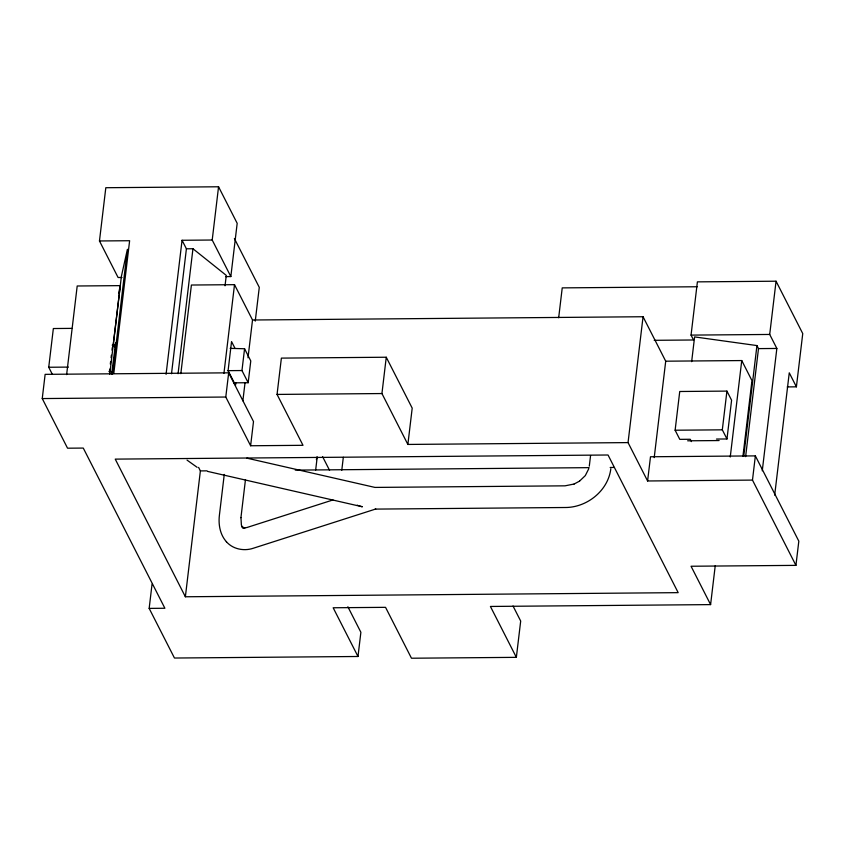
<?xml version="1.0" encoding="UTF-8"?>
<svg xmlns="http://www.w3.org/2000/svg" width="845" height="845" viewBox="0 0 845 845"><rect width="100%" height="100%" fill="white"/><g stroke="black" fill="none" stroke-linecap="round" stroke-linejoin="round"><path stroke-width="1.27" d="M240.952 517.541L241.395 525.083L242.536 527.269L243.93 527.945L242.325 527.026L242.779 527.512L245.082 527.924L244.184 527.956M149.164 608.389L164.891 608.263L83.275 448.072L67.547 448.199L42.25 398.565L45.134 374.356L228.678 372.825L253.5 421.549L250.616 445.759L302.996 445.315L277.054 394.425L281.385 358.111L386.26 357.234L412.202 408.135L407.871 444.438L628.046 442.6L647.597 480.974L752.483 480.097L795.927 565.368L691.052 566.245L710.603 604.608L490.417 606.456L516.358 657.347L411.473 658.223L385.542 607.333L333.162 607.766L357.995 656.491L174.461 658.033L149.164 608.389L152.047 584.18M52.263 374.187L48.735 367.258L53.351 328.536L71.709 328.378M66.628 374.62L77.201 285.99L120.307 285.631L109.744 374.25M122.018 277.477L118.089 277.509L99.467 240.962L105.815 187.717L218.559 186.777L237.181 223.312L230.833 276.568L225.583 276.611M109.417 371.631L109.723 369.107M110.325 364.058L110.621 361.533M111.075 357.741L111.382 355.217M111.984 350.168L112.279 347.633M113.019 346.545L121.405 276.262L127.405 249.296L112.512 374.25M113.79 373.479L129.623 240.719L99.467 240.962M166.074 374.346L182.055 240.276L212.211 240.022L230.833 276.568M171.503 373.754L186.407 248.8L182.055 240.276M178.063 373.701L192.956 248.747L186.407 248.8M180.83 373.659L191.403 285.029L234.509 284.67L252.518 320.001L248.007 357.794M212.211 240.022L218.559 186.777M185.372 596.771L115.237 459.12L608.041 455.001L678.176 592.651L185.372 596.771L200.381 470.908L198.596 467.401M225.034 285.8L226.28 275.385L192.956 248.747M223.946 373.3L234.509 284.67M250.616 445.759L225.784 397.034L228.678 372.825M224.263 474.425L219.415 515.112C218.263 524.428 220.006 534.705 226.502 541.835M235.839 382.732L235.544 385.257L228.097 370.638L231.551 341.591L234.994 348.341M233.695 382.838L248.176 382.722L241.966 370.543L244.564 348.753L230.146 348.362M242.874 400.805L245.05 382.563M255.253 321.121L259.278 287.353L234.392 238.522M248.176 382.722L250.775 360.931L244.564 348.753M240.931 517.679L245.472 479.601M315.66 470.073L317.213 457.05M341.781 470.264L343.323 457.272M407.871 444.438L381.94 393.548L386.26 357.234M357.995 656.491L360.878 632.292L347.876 606.763M516.358 657.347L520.689 621.043L513.021 606.002M558.672 317.752L562.231 287.881L697.262 286.751M589.303 466.144L590.57 455.539M628.046 442.6L643.056 316.738L252.518 320.001M647.597 480.974L650.492 456.765L755.367 455.888L798.821 541.159L795.927 565.368M654.21 457.641L665.712 361.195L643.056 316.738M691.453 441.608L690.259 439.273L679.781 439.358L675.123 430.221L679.739 391.499L726.932 391.098L731.59 400.234L726.975 438.967L716.486 439.051M654.21 340.313L693.534 339.986L691.052 335.106L697.4 281.86L776.059 281.205L802.75 333.585L796.402 386.83L787.223 386.915M691.654 361.649L694.601 336.912L756.94 345.573L758.493 348.615L745.617 456.649M726.975 438.967L722.317 429.83L726.932 391.098M710.603 604.608L715.24 565.685M730.249 457.008L741.752 360.561L665.712 361.195M742.945 456.184L751.955 380.588L741.752 360.561M743.748 456.205L756.94 345.573M762.264 470.813L776.851 348.457L769.71 334.451L776.059 281.205M752.483 480.097L755.367 455.888M774.675 495.17L789.262 372.825L796.402 386.83M610.829 468.711C608.22 490.702 587 507.549 565.263 507.507L375.191 509.102L375.74 509.017L253.553 548.162C244.237 551.426 232.903 549.313 226.333 541.656M118.596 293.31L120.307 285.631M114.561 347.464L115.649 342.563L111.646 374.06M316.379 459.585L316.949 457.018M588.796 468.679L585.3 475.619L579.543 481.122M579.564 481.111L574.125 484.027M574.146 484.016L565.03 485.833L374.958 487.417L246.835 458.138M333.014 499.934L246.93 527.512L243.856 527.924M691.052 335.106L769.71 334.451M758.493 348.615L776.851 348.457M48.735 367.258L68.403 367.1M109.047 371.652L112.998 371.62M227.495 370.659L241.966 370.543M277.054 394.425L381.94 393.548M42.25 398.565L225.784 397.034M675.123 430.221L722.317 429.83M687.65 440.805L719.116 440.551M200.381 470.908L206.972 470.845M295.254 470.116L589.092 467.655M610.174 467.475L614.125 467.443M112.205 345.161L114.825 345.235M243.793 527.924L243.011 527.65M207.532 471.373L362.347 506.778L358.819 505.764M243.455 527.84L242.43 527.153L243.223 527.787M357.741 505.342L357.287 505.152M243.307 527.787L242.937 527.639M197.149 467.327L187.041 460.113M322.579 456.627L329.561 470.327M242.853 527.544L242.061 526.604L242.853 527.544"/></g></svg>
